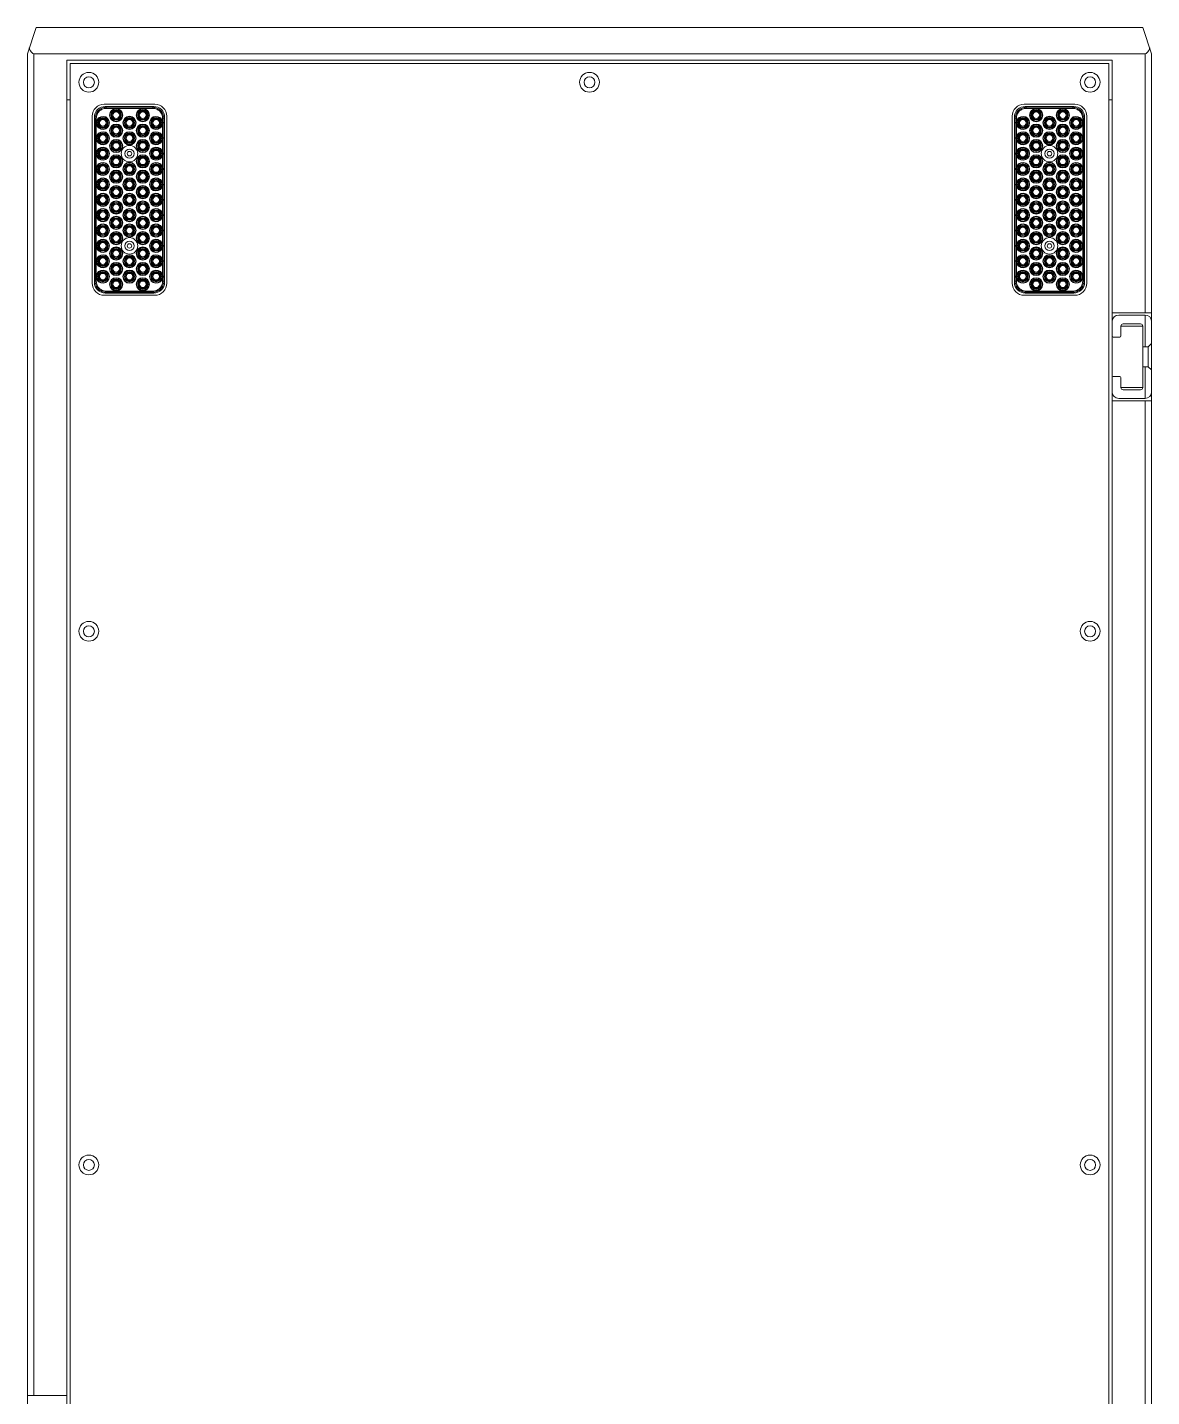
# Model space of a CAD drawing. Header units: millimetres. Extents: x 1177 to 3850, y 93 to 1984.
# Drawn here: x 2850 to 3362, y 803 to 1426 of the extents above; entities that cross this region are included whole.
import ezdxf

# ---------------------------------------------------------------- set-up
doc = ezdxf.new("R2010")
doc.units = ezdxf.units.MM
doc.header["$LTSCALE"] = 0.1
doc.layers.get('0').update_dxf_attribs({"lineweight": 13})
doc.layers.get('Defpoints').update_dxf_attribs({"lineweight": 9})

msp = doc.modelspace()

# ---------------------------------------------------------------- linework, layer by layer
for p, q in [((3344.29, 1296.4), (3362.29, 1296.4)), ((3359.29, 1295.4), (3347.29, 1295.4)), ((3349.29, 1291.4), (3357.29, 1291.4)), ((3359.29, 1280.9), (3359.29, 1295.4)), ((3362.29, 1260.4), (3362.29, 1292.4)), ((3344.79, 1285.4), (3347.79, 1285.4)), ((3348.29, 1285.9), (3348.29, 1290.4)), ((3358.29, 1290.4), (3348.29, 1290.4)), ((3358.29, 1262.4), (3358.29, 1290.4)), ((3358.29, 1280.9), (3360.79, 1280.9)), ((3360.79, 1280.9), (3362.29, 1282.4)), ((3360.79, 1280.9), (3360.79, 1271.9)), ((3347.79, 1267.4), (3344.79, 1267.4)), ((3348.29, 1262.4), (3348.29, 1266.9)), ((3358.29, 1271.9), (3360.79, 1271.9)), ((3359.29, 1257.4), (3359.29, 1271.9)), ((3360.79, 1271.9), (3362.29, 1270.4)), ((3348.29, 1262.4), (3358.29, 1262.4)), ((3357.29, 1261.4), (3349.29, 1261.4)), ((3362.29, 645.4), (3362.29, 1260.1)), ((3344.29, 1256.4), (3362.29, 1256.4)), ((3347.29, 1257.4), (3359.29, 1257.4)), ((3359.29, 1256.4), (3359.29, 645.4)), ((2850.29, 803.4), (2868.29, 803.4))]:
    msp.add_line(p, q)
for centre, radius in [((2878.29, 1151.4), 4.5), ((2878.29, 1151.4), 2.5), ((3334.29, 1151.4), 4.5), ((3334.29, 1151.4), 2.5), ((2878.29, 908.4), 4.5), ((2878.29, 908.4), 2.5), ((3334.29, 908.4), 4.5), ((3334.29, 908.4), 2.5)]:
    msp.add_circle(centre, radius)
for centre, radius, start, end in [((3347.29, 1292.4), 3, 90, 180), ((3349.29, 1290.4), 1, 90, 180), ((3357.29, 1290.4), 1, 0, 90), ((3359.29, 1292.4), 3, 0, 90), ((3344.79, 1285.9), 0.5, 180, 270), ((3347.79, 1285.9), 0.5, 270, 0), ((3344.79, 1266.9), 0.5, 90, 180), ((3347.79, 1266.9), 0.5, 0, 90), ((3347.29, 1260.4), 3, 180, 270), ((3349.29, 1262.4), 1, 180, 270), ((3357.29, 1262.4), 1, 270, 0), ((3359.29, 1260.4), 3, 270, 0)]:
    msp.add_arc(centre, radius, start, end)
at = {"layer": 'Defpoints'}
for p, q in [((2850.29, 1414.4), (2854.29, 1426.4)), ((2854.29, 1426.4), (3358.29, 1426.4)), ((3362.29, 1414.4), (3358.29, 1426.4)), ((2850.29, 645.4), (2850.29, 1414.4)), ((2853.29, 1414.4), (2853.29, 803.4)), ((2853.29, 1414.4), (3359.29, 1414.4)), ((2868.29, 648.4), (2868.29, 1411.4)), ((2868.29, 1411.4), (3344.29, 1411.4)), ((2869.79, 1409.9), (2869.79, 649.9)), ((2869.79, 1409.9), (3342.79, 1409.9)), ((3342.79, 649.9), (3342.79, 1409.9)), ((3344.29, 648.4), (3344.29, 1411.4)), ((3359.29, 1414.4), (3359.29, 1296.4)), ((3362.29, 1292.7), (3362.29, 1414.4)), ((2868.29, 1393.4), (2869.79, 1393.4)), ((2908.29, 1391.4), (2885.29, 1391.4)), ((3304.29, 1391.4), (3327.29, 1391.4)), ((3342.79, 1393.4), (3344.29, 1393.4)), ((2879.79, 1385.9), (2879.79, 1309.9)), ((2880.79, 1310.38), (2880.79, 1385.42)), ((2880.79, 1385.42), (2881.19, 1385.02)), ((2881.19, 1310.78), (2881.19, 1385.02)), ((2881.69, 1385.02), (2881.19, 1385.02)), ((2881.69, 1385.02), (2881.69, 1383.25)), ((2886.17, 1390), (2885.77, 1390.4)), ((2885.77, 1390.4), (2907.81, 1390.4)), ((2886.17, 1390), (2886.17, 1389.5)), ((2886.17, 1390), (2907.42, 1390)), ((2907.42, 1389.5), (2886.17, 1389.5)), ((2907.81, 1390.4), (2907.42, 1390)), ((2907.42, 1389.5), (2907.42, 1390)), ((2911.9, 1383.25), (2911.9, 1385.02)), ((2912.4, 1385.02), (2911.9, 1385.02)), ((2912.4, 1385.02), (2912.79, 1385.42)), ((2912.4, 1385.02), (2912.4, 1310.78)), ((2912.79, 1385.42), (2912.79, 1310.38)), ((2913.79, 1309.9), (2913.79, 1385.9)), ((3298.79, 1385.9), (3298.79, 1309.9)), ((3299.79, 1310.38), (3299.79, 1385.42)), ((3299.79, 1385.42), (3300.19, 1385.02)), ((3300.19, 1310.78), (3300.19, 1385.02)), ((3300.69, 1385.02), (3300.19, 1385.02)), ((3300.69, 1385.02), (3300.69, 1383.25)), ((3304.77, 1390.4), (3326.81, 1390.4)), ((3305.17, 1390), (3304.77, 1390.4)), ((3305.17, 1390), (3305.17, 1389.5)), ((3305.17, 1390), (3326.42, 1390)), ((3326.42, 1389.5), (3305.17, 1389.5)), ((3326.81, 1390.4), (3326.42, 1390)), ((3326.42, 1389.5), (3326.42, 1390)), ((3330.9, 1383.25), (3330.9, 1385.02)), ((3331.4, 1385.02), (3330.9, 1385.02)), ((3331.4, 1385.02), (3331.79, 1385.42)), ((3331.4, 1385.02), (3331.4, 1310.78)), ((3331.79, 1385.42), (3331.79, 1310.38)), ((3332.79, 1309.9), (3332.79, 1385.9)), ((2881.69, 1382.55), (2881.69, 1376.25)), ((2911.9, 1376.25), (2911.9, 1382.55)), ((3300.69, 1382.55), (3300.69, 1376.25)), ((3330.9, 1376.25), (3330.9, 1382.55)), ((2881.69, 1375.55), (2881.69, 1369.25)), ((2911.9, 1369.25), (2911.9, 1375.55)), ((3300.69, 1375.55), (3300.69, 1369.25)), ((3330.9, 1369.25), (3330.9, 1375.55)), ((2881.69, 1368.55), (2881.69, 1362.25)), ((2911.9, 1362.25), (2911.9, 1368.55)), ((3300.69, 1368.55), (3300.69, 1362.25)), ((3330.9, 1362.25), (3330.9, 1368.55)), ((2881.69, 1361.55), (2881.69, 1355.25)), ((2911.9, 1355.25), (2911.9, 1361.55)), ((3300.69, 1361.55), (3300.69, 1355.25)), ((3330.9, 1355.25), (3330.9, 1361.55)), ((2881.69, 1354.55), (2881.69, 1348.25)), ((2911.9, 1348.25), (2911.9, 1354.55)), ((3300.69, 1354.55), (3300.69, 1348.25)), ((3330.9, 1348.25), (3330.9, 1354.55)), ((2881.69, 1347.55), (2881.69, 1341.25)), ((2911.9, 1341.25), (2911.9, 1347.55)), ((3300.69, 1347.55), (3300.69, 1341.25)), ((3330.9, 1341.25), (3330.9, 1347.55)), ((2881.69, 1340.55), (2881.69, 1334.25)), ((2911.9, 1334.25), (2911.9, 1340.55)), ((3300.69, 1340.55), (3300.69, 1334.25)), ((3330.9, 1334.25), (3330.9, 1340.55)), ((2881.69, 1333.55), (2881.69, 1327.25)), ((2911.9, 1327.25), (2911.9, 1333.55)), ((3300.69, 1333.55), (3300.69, 1327.25)), ((3330.9, 1327.25), (3330.9, 1333.55)), ((2881.69, 1326.55), (2881.69, 1320.25)), ((2911.9, 1320.25), (2911.9, 1326.55)), ((3300.69, 1326.55), (3300.69, 1320.25)), ((3330.9, 1320.25), (3330.9, 1326.55)), ((2881.69, 1319.55), (2881.69, 1313.25)), ((2911.9, 1313.25), (2911.9, 1319.55)), ((3300.69, 1319.55), (3300.69, 1313.25)), ((3330.9, 1313.25), (3330.9, 1319.55)), ((2881.19, 1310.78), (2880.79, 1310.38)), ((2881.19, 1310.78), (2881.69, 1310.78)), ((2881.69, 1312.55), (2881.69, 1310.78)), ((2911.9, 1310.78), (2911.9, 1312.55)), ((2911.9, 1310.78), (2912.4, 1310.78)), ((2912.79, 1310.38), (2912.4, 1310.78)), ((3300.19, 1310.78), (3299.79, 1310.38)), ((3300.19, 1310.78), (3300.69, 1310.78)), ((3300.69, 1312.55), (3300.69, 1310.78)), ((3330.9, 1310.78), (3330.9, 1312.55)), ((3330.9, 1310.78), (3331.4, 1310.78)), ((3331.79, 1310.38), (3331.4, 1310.78)), ((2885.29, 1304.4), (2908.29, 1304.4)), ((2885.77, 1305.4), (2886.17, 1305.8)), ((2907.81, 1305.4), (2885.77, 1305.4)), ((2886.17, 1306.3), (2886.17, 1305.8)), ((2886.17, 1306.3), (2907.42, 1306.3)), ((2907.42, 1305.8), (2886.17, 1305.8)), ((2907.42, 1305.8), (2907.42, 1306.3)), ((2907.42, 1305.8), (2907.81, 1305.4)), ((3327.29, 1304.4), (3304.29, 1304.4)), ((3304.77, 1305.4), (3305.17, 1305.8)), ((3326.81, 1305.4), (3304.77, 1305.4)), ((3305.17, 1306.3), (3305.17, 1305.8)), ((3305.17, 1306.3), (3326.42, 1306.3)), ((3326.42, 1305.8), (3305.17, 1305.8)), ((3326.42, 1305.8), (3326.42, 1306.3)), ((3326.42, 1305.8), (3326.81, 1305.4))]:
    msp.add_line(p, q, dxfattribs=at)
for centre, radius in [((2878.29, 1401.4), 4.5), ((2878.29, 1401.4), 2.5), ((3106.29, 1401.4), 4.5), ((3106.29, 1401.4), 2.5), ((3334.29, 1401.4), 4.5), ((3334.29, 1401.4), 2.5), ((2884.67, 1382.9), 2.82), ((2884.67, 1382.9), 2.32), ((2884.67, 1382.9), 2.1), ((2884.67, 1382.9), 1.9), ((2884.67, 1382.9), 1.5), ((2890.73, 1386.4), 3), ((2890.73, 1386.4), 2.82), ((2890.73, 1386.4), 2.32), ((2890.73, 1386.4), 2.1), ((2890.73, 1386.4), 1.9), ((2890.73, 1386.4), 1.5), ((2896.79, 1382.9), 3), ((2896.79, 1382.9), 2.82), ((2896.79, 1382.9), 2.32), ((2896.79, 1382.9), 2.1), ((2896.79, 1382.9), 1.9), ((2896.79, 1382.9), 1.5), ((2902.86, 1386.4), 3), ((2902.86, 1386.4), 2.82), ((2902.86, 1386.4), 2.32), ((2902.86, 1386.4), 2.1), ((2902.86, 1386.4), 1.9), ((2902.86, 1386.4), 1.5), ((2908.92, 1382.9), 2.82), ((2908.92, 1382.9), 2.32), ((2908.92, 1382.9), 2.1), ((2908.92, 1382.9), 1.9), ((2908.92, 1382.9), 1.5), ((3303.67, 1382.9), 2.82), ((3303.67, 1382.9), 2.32), ((3303.67, 1382.9), 2.1), ((3303.67, 1382.9), 1.9), ((3303.67, 1382.9), 1.5), ((3309.73, 1386.4), 3), ((3309.73, 1386.4), 2.82), ((3309.73, 1386.4), 2.32), ((3309.73, 1386.4), 2.1), ((3309.73, 1386.4), 1.9), ((3309.73, 1386.4), 1.5), ((3315.79, 1382.9), 3), ((3315.79, 1382.9), 2.82), ((3315.79, 1382.9), 2.32), ((3315.79, 1382.9), 2.1), ((3315.79, 1382.9), 1.9), ((3315.79, 1382.9), 1.5), ((3321.86, 1386.4), 3), ((3321.86, 1386.4), 2.82), ((3321.86, 1386.4), 2.32), ((3321.86, 1386.4), 2.1), ((3321.86, 1386.4), 1.9), ((3321.86, 1386.4), 1.5), ((3327.92, 1382.9), 2.82), ((3327.92, 1382.9), 2.32), ((3327.92, 1382.9), 2.1), ((3327.92, 1382.9), 1.9), ((3327.92, 1382.9), 1.5), ((2884.67, 1375.9), 2.82), ((2884.67, 1375.9), 2.32), ((2884.67, 1375.9), 2.1), ((2890.73, 1379.4), 3), ((2890.73, 1379.4), 2.82), ((2890.73, 1379.4), 2.32), ((2890.73, 1379.4), 2.1), ((2890.73, 1379.4), 1.9), ((2890.73, 1379.4), 1.5), ((2896.79, 1375.9), 3), ((2896.79, 1375.9), 2.82), ((2896.79, 1375.9), 2.32), ((2896.79, 1375.9), 2.1), ((2902.86, 1379.4), 3), ((2902.86, 1379.4), 2.82), ((2902.86, 1379.4), 2.32), ((2902.86, 1379.4), 2.1), ((2902.86, 1379.4), 1.9), ((2902.86, 1379.4), 1.5), ((2908.92, 1375.9), 2.82), ((2908.92, 1375.9), 2.32), ((2908.92, 1375.9), 2.1), ((3303.67, 1375.9), 2.82), ((3303.67, 1375.9), 2.32), ((3303.67, 1375.9), 2.1), ((3309.73, 1379.4), 3), ((3309.73, 1379.4), 2.82), ((3309.73, 1379.4), 2.32), ((3309.73, 1379.4), 2.1), ((3309.73, 1379.4), 1.9), ((3309.73, 1379.4), 1.5), ((3315.79, 1375.9), 3), ((3315.79, 1375.9), 2.82), ((3315.79, 1375.9), 2.32), ((3315.79, 1375.9), 2.1), ((3321.86, 1379.4), 3), ((3321.86, 1379.4), 2.82), ((3321.86, 1379.4), 2.32), ((3321.86, 1379.4), 2.1), ((3321.86, 1379.4), 1.9), ((3321.86, 1379.4), 1.5), ((3327.92, 1375.9), 2.82), ((3327.92, 1375.9), 2.32), ((3327.92, 1375.9), 2.1), ((2884.67, 1368.9), 2.82), ((2884.67, 1375.9), 1.9), ((2884.67, 1375.9), 1.5), ((2890.73, 1372.4), 3), ((2890.73, 1372.4), 2.82), ((2890.73, 1372.4), 2.32), ((2890.73, 1372.4), 2.1), ((2890.73, 1372.4), 1.9), ((2890.73, 1372.4), 1.5), ((2896.79, 1368.9), 3.75), ((2896.79, 1375.9), 1.9), ((2896.79, 1375.9), 1.5), ((2902.86, 1372.4), 3), ((2902.86, 1372.4), 2.82), ((2902.86, 1372.4), 2.32), ((2902.86, 1372.4), 2.1), ((2902.86, 1372.4), 1.9), ((2902.86, 1372.4), 1.5), ((2908.92, 1368.9), 2.82), ((2908.92, 1375.9), 1.9), ((2908.92, 1375.9), 1.5), ((3303.67, 1368.9), 2.82), ((3303.67, 1375.9), 1.9), ((3303.67, 1375.9), 1.5), ((3309.73, 1372.4), 3), ((3309.73, 1372.4), 2.82), ((3309.73, 1372.4), 2.32), ((3309.73, 1372.4), 2.1), ((3309.73, 1372.4), 1.9), ((3309.73, 1372.4), 1.5), ((3315.79, 1368.9), 3.75), ((3315.79, 1375.9), 1.9), ((3315.79, 1375.9), 1.5), ((3321.86, 1372.4), 3), ((3321.86, 1372.4), 2.82), ((3321.86, 1372.4), 2.32), ((3321.86, 1372.4), 2.1), ((3321.86, 1372.4), 1.9), ((3321.86, 1372.4), 1.5), ((3327.92, 1368.9), 2.82), ((3327.92, 1375.9), 1.9), ((3327.92, 1375.9), 1.5), ((2884.67, 1368.9), 2.32), ((2884.67, 1368.9), 2.1), ((2884.67, 1368.9), 1.9), ((2884.67, 1368.9), 1.5), ((2890.73, 1365.4), 3), ((2890.73, 1365.4), 2.82), ((2890.73, 1365.4), 2.32), ((2890.73, 1365.4), 2.1), ((2890.73, 1365.4), 1.9), ((2890.73, 1365.4), 1.5), ((2896.79, 1368.9), 2.1), ((2896.79, 1368.9), 1), ((2902.86, 1365.4), 3), ((2902.86, 1365.4), 2.82), ((2902.86, 1365.4), 2.32), ((2902.86, 1365.4), 2.1), ((2902.86, 1365.4), 1.9), ((2902.86, 1365.4), 1.5), ((2908.92, 1368.9), 2.32), ((2908.92, 1368.9), 2.1), ((2908.92, 1368.9), 1.9), ((2908.92, 1368.9), 1.5), ((3303.67, 1368.9), 2.32), ((3303.67, 1368.9), 2.1), ((3303.67, 1368.9), 1.9), ((3303.67, 1368.9), 1.5), ((3309.73, 1365.4), 3), ((3309.73, 1365.4), 2.82), ((3309.73, 1365.4), 2.32), ((3309.73, 1365.4), 2.1), ((3309.73, 1365.4), 1.9), ((3309.73, 1365.4), 1.5), ((3315.79, 1368.9), 2.1), ((3315.79, 1368.9), 1), ((3321.86, 1365.4), 3), ((3321.86, 1365.4), 2.82), ((3321.86, 1365.4), 2.32), ((3321.86, 1365.4), 2.1), ((3321.86, 1365.4), 1.9), ((3321.86, 1365.4), 1.5), ((3327.92, 1368.9), 2.32), ((3327.92, 1368.9), 2.1), ((3327.92, 1368.9), 1.9), ((3327.92, 1368.9), 1.5), ((2884.67, 1361.9), 2.82), ((2884.67, 1361.9), 2.32), ((2884.67, 1361.9), 2.1), ((2884.67, 1361.9), 1.9), ((2884.67, 1361.9), 1.5), ((2890.73, 1358.4), 3), ((2890.73, 1358.4), 2.82), ((2890.73, 1358.4), 2.32), ((2890.73, 1358.4), 2.1), ((2890.73, 1358.4), 1.9), ((2890.73, 1358.4), 1.5), ((2896.79, 1361.9), 3), ((2896.79, 1361.9), 2.82), ((2896.79, 1361.9), 2.32), ((2896.79, 1361.9), 2.1), ((2896.79, 1361.9), 1.9), ((2896.79, 1361.9), 1.5), ((2902.86, 1358.4), 3), ((2902.86, 1358.4), 2.82), ((2902.86, 1358.4), 2.32), ((2902.86, 1358.4), 2.1), ((2902.86, 1358.4), 1.9), ((2902.86, 1358.4), 1.5), ((2908.92, 1361.9), 2.82), ((2908.92, 1361.9), 2.32), ((2908.92, 1361.9), 2.1), ((2908.92, 1361.9), 1.9), ((2908.92, 1361.9), 1.5), ((3303.67, 1361.9), 2.82), ((3303.67, 1361.9), 2.32), ((3303.67, 1361.9), 2.1), ((3303.67, 1361.9), 1.9), ((3303.67, 1361.9), 1.5), ((3309.73, 1358.4), 3), ((3309.73, 1358.4), 2.82), ((3309.73, 1358.4), 2.32), ((3309.73, 1358.4), 2.1), ((3309.73, 1358.4), 1.9), ((3309.73, 1358.4), 1.5), ((3315.79, 1361.9), 3), ((3315.79, 1361.9), 2.82), ((3315.79, 1361.9), 2.32), ((3315.79, 1361.9), 2.1), ((3315.79, 1361.9), 1.9), ((3315.79, 1361.9), 1.5), ((3321.86, 1358.4), 3), ((3321.86, 1358.4), 2.82), ((3321.86, 1358.4), 2.32), ((3321.86, 1358.4), 2.1), ((3321.86, 1358.4), 1.9), ((3321.86, 1358.4), 1.5), ((3327.92, 1361.9), 2.82), ((3327.92, 1361.9), 2.32), ((3327.92, 1361.9), 2.1), ((3327.92, 1361.9), 1.9), ((3327.92, 1361.9), 1.5), ((2884.67, 1354.9), 2.82), ((2884.67, 1354.9), 2.32), ((2884.67, 1354.9), 2.1), ((2884.67, 1354.9), 1.9), ((2884.67, 1354.9), 1.5), ((2890.73, 1351.4), 3), ((2890.73, 1351.4), 2.82), ((2890.73, 1351.4), 2.32), ((2890.73, 1351.4), 2.1), ((2890.73, 1351.4), 1.9), ((2896.79, 1354.9), 3), ((2896.79, 1354.9), 2.82), ((2896.79, 1354.9), 2.32), ((2896.79, 1354.9), 2.1), ((2896.79, 1354.9), 1.9), ((2896.79, 1354.9), 1.5), ((2902.86, 1351.4), 3), ((2902.86, 1351.4), 2.82), ((2902.86, 1351.4), 2.32), ((2902.86, 1351.4), 2.1), ((2902.86, 1351.4), 1.9), ((2908.92, 1354.9), 2.82), ((2908.92, 1354.9), 2.32), ((2908.92, 1354.9), 2.1), ((2908.92, 1354.9), 1.9), ((2908.92, 1354.9), 1.5), ((3303.67, 1354.9), 2.82), ((3303.67, 1354.9), 2.32), ((3303.67, 1354.9), 2.1), ((3303.67, 1354.9), 1.9), ((3303.67, 1354.9), 1.5), ((3309.73, 1351.4), 3), ((3309.73, 1351.4), 2.82), ((3309.73, 1351.4), 2.32), ((3309.73, 1351.4), 2.1), ((3309.73, 1351.4), 1.9), ((3315.79, 1354.9), 3), ((3315.79, 1354.9), 2.82), ((3315.79, 1354.9), 2.32), ((3315.79, 1354.9), 2.1), ((3315.79, 1354.9), 1.9), ((3315.79, 1354.9), 1.5), ((3321.86, 1351.4), 3), ((3321.86, 1351.4), 2.82), ((3321.86, 1351.4), 2.32), ((3321.86, 1351.4), 2.1), ((3321.86, 1351.4), 1.9), ((3327.92, 1354.9), 2.82), ((3327.92, 1354.9), 2.32), ((3327.92, 1354.9), 2.1), ((3327.92, 1354.9), 1.9), ((3327.92, 1354.9), 1.5), ((2884.67, 1347.9), 2.82), ((2884.67, 1347.9), 2.32), ((2884.67, 1347.9), 2.1), ((2884.67, 1347.9), 1.9), ((2884.67, 1347.9), 1.5), ((2890.73, 1344.4), 3), ((2890.73, 1344.4), 2.82), ((2890.73, 1351.4), 1.5), ((2896.79, 1347.9), 3), ((2896.79, 1347.9), 2.82), ((2896.79, 1347.9), 2.32), ((2896.79, 1347.9), 2.1), ((2896.79, 1347.9), 1.9), ((2896.79, 1347.9), 1.5), ((2902.86, 1344.4), 3), ((2902.86, 1344.4), 2.82), ((2902.86, 1351.4), 1.5), ((2908.92, 1347.9), 2.82), ((2908.92, 1347.9), 2.32), ((2908.92, 1347.9), 2.1), ((2908.92, 1347.9), 1.9), ((2908.92, 1347.9), 1.5), ((3303.67, 1347.9), 2.82), ((3303.67, 1347.9), 2.32), ((3303.67, 1347.9), 2.1), ((3303.67, 1347.9), 1.9), ((3303.67, 1347.9), 1.5), ((3309.73, 1344.4), 3), ((3309.73, 1344.4), 2.82), ((3309.73, 1351.4), 1.5), ((3315.79, 1347.9), 3), ((3315.79, 1347.9), 2.82), ((3315.79, 1347.9), 2.32), ((3315.79, 1347.9), 2.1), ((3315.79, 1347.9), 1.9), ((3315.79, 1347.9), 1.5), ((3321.86, 1344.4), 3), ((3321.86, 1344.4), 2.82), ((3321.86, 1351.4), 1.5), ((3327.92, 1347.9), 2.82), ((3327.92, 1347.9), 2.32), ((3327.92, 1347.9), 2.1), ((3327.92, 1347.9), 1.9), ((3327.92, 1347.9), 1.5), ((2884.67, 1340.9), 2.82), ((2884.67, 1340.9), 2.32), ((2884.67, 1340.9), 2.1), ((2884.67, 1340.9), 1.9), ((2884.67, 1340.9), 1.5), ((2890.73, 1344.4), 2.32), ((2890.73, 1344.4), 2.1), ((2890.73, 1344.4), 1.9), ((2890.73, 1344.4), 1.5), ((2896.79, 1340.9), 3), ((2896.79, 1340.9), 2.82), ((2896.79, 1340.9), 2.32), ((2896.79, 1340.9), 2.1), ((2896.79, 1340.9), 1.9), ((2896.79, 1340.9), 1.5), ((2902.86, 1344.4), 2.32), ((2902.86, 1344.4), 2.1), ((2902.86, 1344.4), 1.9), ((2902.86, 1344.4), 1.5), ((2908.92, 1340.9), 2.82), ((2908.92, 1340.9), 2.32), ((2908.92, 1340.9), 2.1), ((2908.92, 1340.9), 1.9), ((2908.92, 1340.9), 1.5), ((3303.67, 1340.9), 2.82), ((3303.67, 1340.9), 2.32), ((3303.67, 1340.9), 2.1), ((3303.67, 1340.9), 1.9), ((3303.67, 1340.9), 1.5), ((3309.73, 1344.4), 2.32), ((3309.73, 1344.4), 2.1), ((3309.73, 1344.4), 1.9), ((3309.73, 1344.4), 1.5), ((3315.79, 1340.9), 3), ((3315.79, 1340.9), 2.82), ((3315.79, 1340.9), 2.32), ((3315.79, 1340.9), 2.1), ((3315.79, 1340.9), 1.9), ((3315.79, 1340.9), 1.5), ((3321.86, 1344.4), 2.32), ((3321.86, 1344.4), 2.1), ((3321.86, 1344.4), 1.9), ((3321.86, 1344.4), 1.5), ((3327.92, 1340.9), 2.82), ((3327.92, 1340.9), 2.32), ((3327.92, 1340.9), 2.1), ((3327.92, 1340.9), 1.9), ((3327.92, 1340.9), 1.5), ((2884.67, 1333.9), 2.82), ((2884.67, 1333.9), 2.32), ((2884.67, 1333.9), 2.1), ((2884.67, 1333.9), 1.9), ((2884.67, 1333.9), 1.5), ((2890.73, 1337.4), 3), ((2890.73, 1337.4), 2.82), ((2890.73, 1337.4), 2.32), ((2890.73, 1337.4), 2.1), ((2890.73, 1337.4), 1.9), ((2890.73, 1337.4), 1.5), ((2896.79, 1333.9), 3), ((2896.79, 1333.9), 2.82), ((2896.79, 1333.9), 2.32), ((2896.79, 1333.9), 2.1), ((2896.79, 1333.9), 1.9), ((2896.79, 1333.9), 1.5), ((2902.86, 1337.4), 3), ((2902.86, 1337.4), 2.82), ((2902.86, 1337.4), 2.32), ((2902.86, 1337.4), 2.1), ((2902.86, 1337.4), 1.9), ((2902.86, 1337.4), 1.5), ((2908.92, 1333.9), 2.82), ((2908.92, 1333.9), 2.32), ((2908.92, 1333.9), 2.1), ((2908.92, 1333.9), 1.9), ((2908.92, 1333.9), 1.5), ((3303.67, 1333.9), 2.82), ((3303.67, 1333.9), 2.32), ((3303.67, 1333.9), 2.1), ((3303.67, 1333.9), 1.9), ((3303.67, 1333.9), 1.5), ((3309.73, 1337.4), 3), ((3309.73, 1337.4), 2.82), ((3309.73, 1337.4), 2.32), ((3309.73, 1337.4), 2.1), ((3309.73, 1337.4), 1.9), ((3309.73, 1337.4), 1.5), ((3315.79, 1333.9), 3), ((3315.79, 1333.9), 2.82), ((3315.79, 1333.9), 2.32), ((3315.79, 1333.9), 2.1), ((3315.79, 1333.9), 1.9), ((3315.79, 1333.9), 1.5), ((3321.86, 1337.4), 3), ((3321.86, 1337.4), 2.82), ((3321.86, 1337.4), 2.32), ((3321.86, 1337.4), 2.1), ((3321.86, 1337.4), 1.9), ((3321.86, 1337.4), 1.5), ((3327.92, 1333.9), 2.82), ((3327.92, 1333.9), 2.32), ((3327.92, 1333.9), 2.1), ((3327.92, 1333.9), 1.9), ((3327.92, 1333.9), 1.5), ((2884.67, 1326.9), 2.82), ((2884.67, 1326.9), 2.32), ((2884.67, 1326.9), 2.1), ((2884.67, 1326.9), 1.9), ((2884.67, 1326.9), 1.5), ((2890.73, 1330.4), 3), ((2890.73, 1330.4), 2.82), ((2890.73, 1330.4), 2.32), ((2890.73, 1330.4), 2.1), ((2890.73, 1330.4), 1.9), ((2890.73, 1330.4), 1.5), ((2896.79, 1326.9), 3.75), ((2896.79, 1326.9), 2.1), ((2902.86, 1330.4), 3), ((2902.86, 1330.4), 2.82), ((2902.86, 1330.4), 2.32), ((2902.86, 1330.4), 2.1), ((2902.86, 1330.4), 1.9), ((2902.86, 1330.4), 1.5), ((2908.92, 1326.9), 2.82), ((2908.92, 1326.9), 2.32), ((2908.92, 1326.9), 2.1), ((2908.92, 1326.9), 1.9), ((2908.92, 1326.9), 1.5), ((3303.67, 1326.9), 2.82), ((3303.67, 1326.9), 2.32), ((3303.67, 1326.9), 2.1), ((3303.67, 1326.9), 1.9), ((3303.67, 1326.9), 1.5), ((3309.73, 1330.4), 3), ((3309.73, 1330.4), 2.82), ((3309.73, 1330.4), 2.32), ((3309.73, 1330.4), 2.1), ((3309.73, 1330.4), 1.9), ((3309.73, 1330.4), 1.5), ((3315.79, 1326.9), 3.75), ((3315.79, 1326.9), 2.1), ((3321.86, 1330.4), 3), ((3321.86, 1330.4), 2.82), ((3321.86, 1330.4), 2.32), ((3321.86, 1330.4), 2.1), ((3321.86, 1330.4), 1.9), ((3321.86, 1330.4), 1.5), ((3327.92, 1326.9), 2.82), ((3327.92, 1326.9), 2.32), ((3327.92, 1326.9), 2.1), ((3327.92, 1326.9), 1.9), ((3327.92, 1326.9), 1.5), ((2884.67, 1319.9), 2.82), ((2884.67, 1319.9), 2.32), ((2884.67, 1319.9), 2.1), ((2890.73, 1323.4), 3), ((2890.73, 1323.4), 2.82), ((2890.73, 1323.4), 2.32), ((2890.73, 1323.4), 2.1), ((2890.73, 1323.4), 1.9), ((2890.73, 1323.4), 1.5), ((2896.79, 1319.9), 3), ((2896.79, 1319.9), 2.82), ((2896.79, 1319.9), 2.32), ((2896.79, 1319.9), 2.1), ((2896.79, 1326.9), 1), ((2902.86, 1323.4), 3), ((2902.86, 1323.4), 2.82), ((2902.86, 1323.4), 2.32), ((2902.86, 1323.4), 2.1), ((2902.86, 1323.4), 1.9), ((2902.86, 1323.4), 1.5), ((2908.92, 1319.9), 2.82), ((2908.92, 1319.9), 2.32), ((2908.92, 1319.9), 2.1), ((3303.67, 1319.9), 2.82), ((3303.67, 1319.9), 2.32), ((3303.67, 1319.9), 2.1), ((3309.73, 1323.4), 3), ((3309.73, 1323.4), 2.82), ((3309.73, 1323.4), 2.32), ((3309.73, 1323.4), 2.1), ((3309.73, 1323.4), 1.9), ((3309.73, 1323.4), 1.5), ((3315.79, 1319.9), 3), ((3315.79, 1319.9), 2.82), ((3315.79, 1319.9), 2.32), ((3315.79, 1319.9), 2.1), ((3315.79, 1326.9), 1), ((3321.86, 1323.4), 3), ((3321.86, 1323.4), 2.82), ((3321.86, 1323.4), 2.32), ((3321.86, 1323.4), 2.1), ((3321.86, 1323.4), 1.9), ((3321.86, 1323.4), 1.5), ((3327.92, 1319.9), 2.82), ((3327.92, 1319.9), 2.32), ((3327.92, 1319.9), 2.1), ((2884.67, 1312.9), 2.82), ((2884.67, 1319.9), 1.9), ((2884.67, 1319.9), 1.5), ((2890.73, 1316.4), 3), ((2890.73, 1316.4), 2.82), ((2890.73, 1316.4), 2.32), ((2890.73, 1316.4), 2.1), ((2890.73, 1316.4), 1.9), ((2890.73, 1316.4), 1.5), ((2896.79, 1312.9), 3), ((2896.79, 1312.9), 2.82), ((2896.79, 1319.9), 1.9), ((2896.79, 1319.9), 1.5), ((2902.86, 1316.4), 3), ((2902.86, 1316.4), 2.82), ((2902.86, 1316.4), 2.32), ((2902.86, 1316.4), 2.1), ((2902.86, 1316.4), 1.9), ((2902.86, 1316.4), 1.5), ((2908.92, 1312.9), 2.82), ((2908.92, 1319.9), 1.9), ((2908.92, 1319.9), 1.5), ((3303.67, 1312.9), 2.82), ((3303.67, 1319.9), 1.9), ((3303.67, 1319.9), 1.5), ((3309.73, 1316.4), 3), ((3309.73, 1316.4), 2.82), ((3309.73, 1316.4), 2.32), ((3309.73, 1316.4), 2.1), ((3309.73, 1316.4), 1.9), ((3309.73, 1316.4), 1.5), ((3315.79, 1312.9), 3), ((3315.79, 1312.9), 2.82), ((3315.79, 1319.9), 1.9), ((3315.79, 1319.9), 1.5), ((3321.86, 1316.4), 3), ((3321.86, 1316.4), 2.82), ((3321.86, 1316.4), 2.32), ((3321.86, 1316.4), 2.1), ((3321.86, 1316.4), 1.9), ((3321.86, 1316.4), 1.5), ((3327.92, 1312.9), 2.82), ((3327.92, 1319.9), 1.9), ((3327.92, 1319.9), 1.5), ((2884.67, 1312.9), 2.32), ((2884.67, 1312.9), 2.1), ((2884.67, 1312.9), 1.9), ((2884.67, 1312.9), 1.5), ((2890.73, 1309.4), 3), ((2890.73, 1309.4), 2.82), ((2890.73, 1309.4), 2.32), ((2890.73, 1309.4), 2.1), ((2890.73, 1309.4), 1.9), ((2890.73, 1309.4), 1.5), ((2896.79, 1312.9), 2.32), ((2896.79, 1312.9), 2.1), ((2896.79, 1312.9), 1.9), ((2896.79, 1312.9), 1.5), ((2902.86, 1309.4), 3), ((2902.86, 1309.4), 2.82), ((2902.86, 1309.4), 2.32), ((2902.86, 1309.4), 2.1), ((2902.86, 1309.4), 1.9), ((2902.86, 1309.4), 1.5), ((2908.92, 1312.9), 2.32), ((2908.92, 1312.9), 2.1), ((2908.92, 1312.9), 1.9), ((2908.92, 1312.9), 1.5), ((3303.67, 1312.9), 2.32), ((3303.67, 1312.9), 2.1), ((3303.67, 1312.9), 1.9), ((3303.67, 1312.9), 1.5), ((3309.73, 1309.4), 3), ((3309.73, 1309.4), 2.82), ((3309.73, 1309.4), 2.32), ((3309.73, 1309.4), 2.1), ((3309.73, 1309.4), 1.9), ((3309.73, 1309.4), 1.5), ((3315.79, 1312.9), 2.32), ((3315.79, 1312.9), 2.1), ((3315.79, 1312.9), 1.9), ((3315.79, 1312.9), 1.5), ((3321.86, 1309.4), 3), ((3321.86, 1309.4), 2.82), ((3321.86, 1309.4), 2.32), ((3321.86, 1309.4), 2.1), ((3321.86, 1309.4), 1.9), ((3321.86, 1309.4), 1.5), ((3327.92, 1312.9), 2.32), ((3327.92, 1312.9), 2.1), ((3327.92, 1312.9), 1.9), ((3327.92, 1312.9), 1.5)]:
    msp.add_circle(centre, radius, dxfattribs=at)
for centre, radius, start, end in [((2885.29, 1385.9), 5.5, 90, 180), ((2908.29, 1385.9), 5.5, 0, 90), ((3304.29, 1385.9), 5.5, 90, 180), ((3327.29, 1385.9), 5.5, 0, 90), ((2884.67, 1382.9), 3, 186.61375, 173.38625), ((2908.92, 1382.9), 3, 6.61375, 353.38625), ((3303.67, 1382.9), 3, 186.61375, 173.38625), ((3327.92, 1382.9), 3, 6.61375, 353.38625), ((2884.67, 1382.9), 3, 173.38584, 179.99409), ((2884.67, 1382.9), 3, 180.00591, 186.61416), ((2884.67, 1375.9), 3, 186.61375, 173.38625), ((2908.92, 1375.9), 3, 6.61375, 353.38625), ((2908.92, 1382.9), 3, 0.00591, 6.61416), ((2908.92, 1382.9), 3, 353.38584, 359.99409), ((3303.67, 1382.9), 3, 173.38584, 179.99409), ((3303.67, 1382.9), 3, 180.00591, 186.61416), ((3303.67, 1375.9), 3, 186.61375, 173.38625), ((3327.92, 1375.9), 3, 6.61375, 353.38625), ((3327.92, 1382.9), 3, 0.00591, 6.61416), ((3327.92, 1382.9), 3, 353.38584, 359.99409), ((2884.67, 1375.9), 3, 173.38584, 179.99409), ((2884.67, 1375.9), 3, 180.00591, 186.61416), ((2884.67, 1368.9), 3, 186.61375, 173.38625), ((2908.92, 1368.9), 3, 6.61375, 353.38625), ((2908.92, 1375.9), 3, 0.00591, 6.61416), ((2908.92, 1375.9), 3, 353.38584, 359.99409), ((3303.67, 1375.9), 3, 173.38584, 179.99409), ((3303.67, 1375.9), 3, 180.00591, 186.61416), ((3303.67, 1368.9), 3, 186.61375, 173.38625), ((3327.92, 1368.9), 3, 6.61375, 353.38625), ((3327.92, 1375.9), 3, 0.00591, 6.61416), ((3327.92, 1375.9), 3, 353.38584, 359.99409), ((2884.67, 1368.9), 3, 173.38584, 179.99409), ((2884.67, 1368.9), 3, 180.00591, 186.61416), ((2908.92, 1368.9), 3, 0.00591, 6.61416), ((2908.92, 1368.9), 3, 353.38584, 359.99409), ((3303.67, 1368.9), 3, 173.38584, 179.99409), ((3303.67, 1368.9), 3, 180.00591, 186.61416), ((3327.92, 1368.9), 3, 0.00591, 6.61416), ((3327.92, 1368.9), 3, 353.38584, 359.99409), ((2884.67, 1361.9), 3, 173.38584, 179.99409), ((2884.67, 1361.9), 3, 180.00591, 186.61416), ((2884.67, 1361.9), 3, 186.61375, 173.38625), ((2908.92, 1361.9), 3, 6.61375, 353.38625), ((2908.92, 1361.9), 3, 0.00591, 6.61416), ((2908.92, 1361.9), 3, 353.38584, 359.99409), ((3303.67, 1361.9), 3, 173.38584, 179.99409), ((3303.67, 1361.9), 3, 180.00591, 186.61416), ((3303.67, 1361.9), 3, 186.61375, 173.38625), ((3327.92, 1361.9), 3, 6.61375, 353.38625), ((3327.92, 1361.9), 3, 0.00591, 6.61416), ((3327.92, 1361.9), 3, 353.38584, 359.99409), ((2884.67, 1354.9), 3, 173.38584, 179.99409), ((2884.67, 1354.9), 3, 180.00591, 186.61416), ((2884.67, 1354.9), 3, 186.61375, 173.38625), ((2908.92, 1354.9), 3, 6.61375, 353.38625), ((2908.92, 1354.9), 3, 0.00591, 6.61416), ((2908.92, 1354.9), 3, 353.38584, 359.99409), ((3303.67, 1354.9), 3, 173.38584, 179.99409), ((3303.67, 1354.9), 3, 180.00591, 186.61416), ((3303.67, 1354.9), 3, 186.61375, 173.38625), ((3327.92, 1354.9), 3, 6.61375, 353.38625), ((3327.92, 1354.9), 3, 0.00591, 6.61416), ((3327.92, 1354.9), 3, 353.38584, 359.99409), ((2884.67, 1347.9), 3, 173.38554, 179.99379), ((2884.67, 1347.9), 3, 180.00621, 186.61446), ((2884.67, 1347.9), 3, 186.61375, 173.38625), ((2908.92, 1347.9), 3, 6.61375, 353.38625), ((2908.92, 1347.9), 3, 0.00621, 6.61446), ((2908.92, 1347.9), 3, 353.38554, 359.99379), ((3303.67, 1347.9), 3, 173.38554, 179.99379), ((3303.67, 1347.9), 3, 180.00621, 186.61446), ((3303.67, 1347.9), 3, 186.61375, 173.38625), ((3327.92, 1347.9), 3, 6.61375, 353.38625), ((3327.92, 1347.9), 3, 0.00621, 6.61446), ((3327.92, 1347.9), 3, 353.38554, 359.99379), ((2884.67, 1340.9), 3, 173.38584, 179.99409), ((2884.67, 1340.9), 3, 180.00591, 186.61416), ((2884.67, 1340.9), 3, 186.61375, 173.38625), ((2908.92, 1340.9), 3, 6.61375, 353.38625), ((2908.92, 1340.9), 3, 0.00591, 6.61416), ((2908.92, 1340.9), 3, 353.38584, 359.99409), ((3303.67, 1340.9), 3, 173.38584, 179.99409), ((3303.67, 1340.9), 3, 180.00591, 186.61416), ((3303.67, 1340.9), 3, 186.61375, 173.38625), ((3327.92, 1340.9), 3, 6.61375, 353.38625), ((3327.92, 1340.9), 3, 0.00591, 6.61416), ((3327.92, 1340.9), 3, 353.38584, 359.99409), ((2884.67, 1333.9), 3, 186.61375, 173.38625), ((2908.92, 1333.9), 3, 6.61375, 353.38625), ((3303.67, 1333.9), 3, 186.61375, 173.38625), ((3327.92, 1333.9), 3, 6.61375, 353.38625), ((2884.67, 1333.9), 3, 173.38584, 179.99409), ((2884.67, 1333.9), 3, 180.00591, 186.61416), ((2884.67, 1326.9), 3, 186.61375, 173.38625), ((2908.92, 1326.9), 3, 6.61375, 353.38625), ((2908.92, 1333.9), 3, 0.00591, 6.61416), ((2908.92, 1333.9), 3, 353.38584, 359.99409), ((3303.67, 1333.9), 3, 173.38584, 179.99409), ((3303.67, 1333.9), 3, 180.00591, 186.61416), ((3303.67, 1326.9), 3, 186.61375, 173.38625), ((3327.92, 1326.9), 3, 6.61375, 353.38625), ((3327.92, 1333.9), 3, 0.00591, 6.61416), ((3327.92, 1333.9), 3, 353.38584, 359.99409), ((2884.67, 1326.9), 3, 173.38584, 179.99409), ((2884.67, 1326.9), 3, 180.00591, 186.61416), ((2884.67, 1319.9), 3, 186.61375, 173.38625), ((2908.92, 1319.9), 3, 6.61375, 353.38625), ((2908.92, 1326.9), 3, 0.00591, 6.61416), ((2908.92, 1326.9), 3, 353.38584, 359.99409), ((3303.67, 1326.9), 3, 173.38584, 179.99409), ((3303.67, 1326.9), 3, 180.00591, 186.61416), ((3303.67, 1319.9), 3, 186.61375, 173.38625), ((3327.92, 1319.9), 3, 6.61375, 353.38625), ((3327.92, 1326.9), 3, 0.00591, 6.61416), ((3327.92, 1326.9), 3, 353.38584, 359.99409), ((2884.67, 1319.9), 3, 173.38584, 179.99409), ((2884.67, 1319.9), 3, 180.00591, 186.61416), ((2884.67, 1312.9), 3, 186.61375, 173.38625), ((2908.92, 1312.9), 3, 6.61375, 353.38625), ((2908.92, 1319.9), 3, 0.00591, 6.61416), ((2908.92, 1319.9), 3, 353.38584, 359.99409), ((3303.67, 1319.9), 3, 173.38584, 179.99409), ((3303.67, 1319.9), 3, 180.00591, 186.61416), ((3303.67, 1312.9), 3, 186.61375, 173.38625), ((3327.92, 1312.9), 3, 6.61375, 353.38625), ((3327.92, 1319.9), 3, 0.00591, 6.61416), ((3327.92, 1319.9), 3, 353.38584, 359.99409), ((2885.29, 1309.9), 5.5, 180, 270), ((2884.67, 1312.9), 3, 173.38584, 179.99409), ((2884.67, 1312.9), 3, 180.00591, 186.61416), ((2908.29, 1309.9), 5.5, 270, 0), ((2908.92, 1312.9), 3, 0.00591, 6.61416), ((2908.92, 1312.9), 3, 353.38584, 359.99409), ((3304.29, 1309.9), 5.5, 180, 270), ((3303.67, 1312.9), 3, 173.38584, 179.99409), ((3303.67, 1312.9), 3, 180.00591, 186.61416), ((3327.29, 1309.9), 5.5, 270, 0), ((3327.92, 1312.9), 3, 0.00591, 6.61416), ((3327.92, 1312.9), 3, 353.38584, 359.99409)]:
    msp.add_arc(centre, radius, start, end, dxfattribs=at)
for centre, major_axis, ratio, start_param, end_param in [((2853.29, 1423.4), (0, 9), 0.333333, -3.926991, -3.141593), ((3359.29, 1423.4), (0, 9), 0.333333, -3.141593, -2.356194), ((2885.81, 1385.38), (-3.56, 3.56), 0.992433, -0.7816, 0.7816), ((2907.77, 1385.38), (-3.56, -3.56), 0.992433, 2.359993, 3.923193), ((3304.81, 1385.38), (-3.56, 3.56), 0.992433, -0.7816, 0.7816), ((3326.77, 1385.38), (-3.56, -3.56), 0.992433, 2.359993, 3.923193), ((2885.81, 1310.42), (3.56, 3.56), 0.992433, 2.359993, 3.923193), ((2907.77, 1310.42), (3.56, -3.56), 0.992433, -0.7816, 0.7816), ((3304.81, 1310.42), (3.56, 3.56), 0.992433, 2.359993, 3.923193), ((3326.77, 1310.42), (3.56, -3.56), 0.992433, -0.7816, 0.7816)]:
    msp.add_ellipse(centre, major_axis=major_axis, ratio=ratio, start_param=start_param, end_param=end_param, dxfattribs=at)
for points, knots in [([(2881.19, 1385.02), (2881.19, 1385.35), (2881.26, 1386), (2881.54, 1386.94), (2882, 1387.81), (2882.63, 1388.57), (2883.39, 1389.19), (2884.25, 1389.65), (2885.19, 1389.94), (2885.85, 1390), (2886.17, 1390)], [0, 0, 0, 0, 0.124998, 0.249998, 0.374998, 0.5, 0.625001, 0.750002, 0.875002, 1, 1, 1, 1]), ([(2881.69, 1385.02), (2881.69, 1385.6), (2881.92, 1386.78), (2882.92, 1388.28), (2884.41, 1389.27), (2885.59, 1389.5), (2886.17, 1389.5)], [0, 0, 0, 0, 0.250021, 0.499979, 0.749947, 1, 1, 1, 1]), ([(2912.4, 1385.02), (2912.4, 1385.35), (2912.33, 1386), (2912.05, 1386.94), (2911.58, 1387.81), (2910.96, 1388.57), (2910.2, 1389.19), (2909.33, 1389.65), (2908.39, 1389.94), (2907.74, 1390), (2907.42, 1390)], [0, 0, 0, 0, 0.124999, 0.249999, 0.374999, 0.5, 0.625001, 0.750001, 0.875001, 1, 1, 1, 1]), ([(2907.42, 1389.5), (2908, 1389.5), (2909.18, 1389.27), (2910.67, 1388.28), (2911.67, 1386.78), (2911.9, 1385.6), (2911.9, 1385.02)], [0, 0, 0, 0, 0.250053, 0.500021, 0.749979, 1, 1, 1, 1]), ([(3300.19, 1385.02), (3300.19, 1385.35), (3300.26, 1386), (3300.54, 1386.94), (3301, 1387.81), (3301.63, 1388.57), (3302.39, 1389.19), (3303.25, 1389.65), (3304.19, 1389.94), (3304.85, 1390), (3305.17, 1390)], [0, 0, 0, 0, 0.124998, 0.249998, 0.374998, 0.5, 0.625001, 0.750002, 0.875002, 1, 1, 1, 1]), ([(3300.69, 1385.02), (3300.69, 1385.6), (3300.92, 1386.78), (3301.92, 1388.28), (3303.41, 1389.27), (3304.59, 1389.5), (3305.17, 1389.5)], [0, 0, 0, 0, 0.250021, 0.499979, 0.749947, 1, 1, 1, 1]), ([(3331.4, 1385.02), (3331.4, 1385.35), (3331.33, 1386), (3331.05, 1386.94), (3330.58, 1387.81), (3329.96, 1388.57), (3329.2, 1389.19), (3328.33, 1389.65), (3327.39, 1389.94), (3326.74, 1390), (3326.42, 1390)], [0, 0, 0, 0, 0.124999, 0.249999, 0.374999, 0.5, 0.625001, 0.750001, 0.875001, 1, 1, 1, 1]), ([(3326.42, 1389.5), (3327, 1389.5), (3328.18, 1389.27), (3329.67, 1388.28), (3330.67, 1386.78), (3330.9, 1385.6), (3330.9, 1385.02)], [0, 0, 0, 0, 0.250053, 0.500021, 0.749979, 1, 1, 1, 1]), ([(2881.19, 1310.78), (2881.19, 1310.45), (2881.26, 1309.8), (2881.54, 1308.86), (2882, 1307.99), (2882.63, 1307.23), (2883.39, 1306.61), (2884.25, 1306.15), (2885.19, 1305.86), (2885.85, 1305.8), (2886.17, 1305.8)], [0, 0, 0, 0, 0.124999, 0.249999, 0.374999, 0.5, 0.625001, 0.750001, 0.875001, 1, 1, 1, 1]), ([(2886.17, 1306.3), (2885.59, 1306.3), (2884.41, 1306.53), (2882.92, 1307.52), (2881.92, 1309.02), (2881.69, 1310.2), (2881.69, 1310.78)], [0, 0, 0, 0, 0.250053, 0.500021, 0.749979, 1, 1, 1, 1]), ([(2911.9, 1310.78), (2911.9, 1310.2), (2911.67, 1309.02), (2910.67, 1307.52), (2909.18, 1306.53), (2908, 1306.3), (2907.42, 1306.3)], [0, 0, 0, 0, 0.250021, 0.499979, 0.749947, 1, 1, 1, 1]), ([(2912.4, 1310.78), (2912.4, 1310.45), (2912.33, 1309.8), (2912.05, 1308.86), (2911.58, 1307.99), (2910.96, 1307.23), (2910.2, 1306.61), (2909.33, 1306.15), (2908.39, 1305.86), (2907.74, 1305.8), (2907.42, 1305.8)], [0, 0, 0, 0, 0.124998, 0.249998, 0.374998, 0.5, 0.625001, 0.750002, 0.875002, 1, 1, 1, 1]), ([(3300.19, 1310.78), (3300.19, 1310.45), (3300.26, 1309.8), (3300.54, 1308.86), (3301, 1307.99), (3301.63, 1307.23), (3302.39, 1306.61), (3303.25, 1306.15), (3304.19, 1305.86), (3304.85, 1305.8), (3305.17, 1305.8)], [0, 0, 0, 0, 0.124999, 0.249999, 0.374999, 0.5, 0.625001, 0.750001, 0.875001, 1, 1, 1, 1]), ([(3305.17, 1306.3), (3304.59, 1306.3), (3303.41, 1306.53), (3301.92, 1307.52), (3300.92, 1309.02), (3300.69, 1310.2), (3300.69, 1310.78)], [0, 0, 0, 0, 0.250053, 0.500021, 0.749979, 1, 1, 1, 1]), ([(3330.9, 1310.78), (3330.9, 1310.2), (3330.67, 1309.02), (3329.67, 1307.52), (3328.18, 1306.53), (3327, 1306.3), (3326.42, 1306.3)], [0, 0, 0, 0, 0.250021, 0.499979, 0.749947, 1, 1, 1, 1]), ([(3331.4, 1310.78), (3331.4, 1310.45), (3331.33, 1309.8), (3331.05, 1308.86), (3330.58, 1307.99), (3329.96, 1307.23), (3329.2, 1306.61), (3328.33, 1306.15), (3327.39, 1305.86), (3326.74, 1305.8), (3326.42, 1305.8)], [0, 0, 0, 0, 0.124998, 0.249998, 0.374998, 0.5, 0.625001, 0.750002, 0.875002, 1, 1, 1, 1])]:
    msp.add_open_spline(points, degree=3, knots=knots, dxfattribs=at)

doc.saveas('drawing.dxf')
